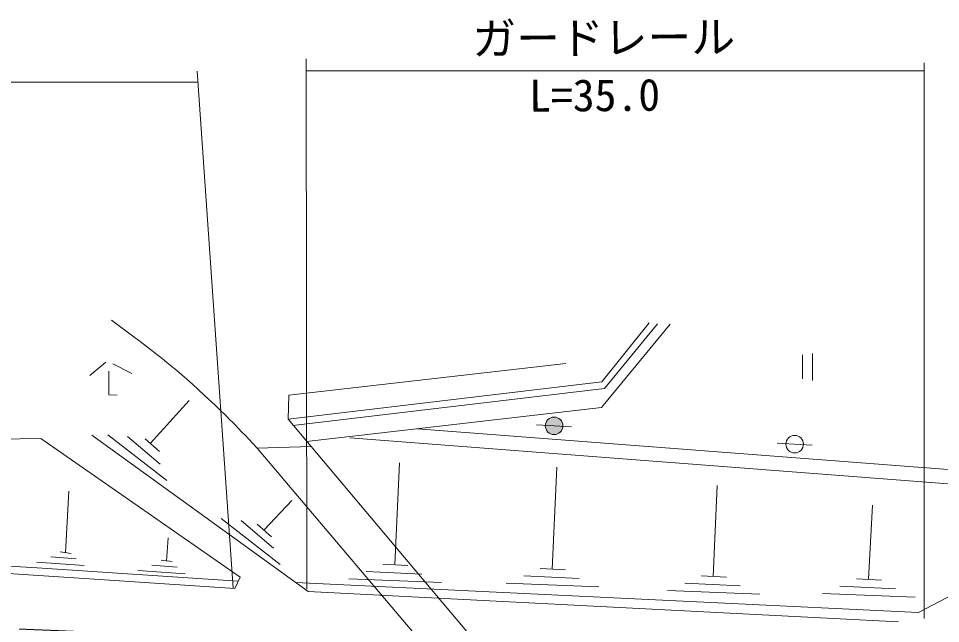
# Model space of a CAD drawing. Units: millimetres, scale not verified. Extents: x 40000 to 680000, y 20000 to 380000.
# Drawn here: x 275134 to 327770, y 310823 to 345346 of the extents above; entities that cross this region are included whole.
import ezdxf
from ezdxf.enums import TextEntityAlignment as Align

# ---------------------------------------------------------------- set-up
doc = ezdxf.new("R2010")
doc.units = ezdxf.units.MM
doc.header["$LTSCALE"] = 1000
doc.linetypes.add('CHAIN', pattern=[18.5, 12, -1.5, 3.5, -1.5])
for name, color, linetype, lineweight in [('M-BGD', 7, 'Continuous', 13), ('M-BMK', 2, 'CHAIN', 13), ('M-STR-HTXT', 7, 'Continuous', 13), ('M-STR-STR1', 1, 'Continuous', 13)]:
    doc.layers.add(name, color=color, linetype=linetype, lineweight=lineweight)
doc.styles.add('ＭＳ ゴシック', font='')
doc.styles.get('ＭＳ ゴシック').set_extended_font_data('MS Gothic')

msp = doc.modelspace()

# ---------------------------------------------------------------- hatches: boundary and pattern name
at = {"layer": 'M-BGD'}
for points in [[(305710, 322102), (306209, 322078, 0.06695), (306198, 322210, 0.8745), (305210, 322126)], [(305710, 322102), (305210, 322126, 0.06695), (305222, 321993, 0.8745), (306209, 322078)]]:
    msp.add_hatch(color=256, dxfattribs=at).paths.add_polyline_path(points)

# ---------------------------------------------------------------- linework, layer by layer
for p, q in [((308444, 324605), (311128, 327975)), ((308596, 324241), (311622, 327930)), ((308414, 323146), (312341, 327900)), ((319885, 324790), (319897, 326162)), ((320465, 324688), (320462, 326225)), ((280124, 325734), (279212, 324983)), ((280523, 325646), (281609, 325083)), ((306376, 325669), (290562, 323845)), ((280300, 325221), (280300, 323875)), ((290522, 322480), (308444, 324605)), ((290801, 322130), (308596, 324241)), ((280300, 323875), (280763, 323855)), ((290562, 323845), (290522, 322480)), ((282674, 321113), (284878, 323557)), ((291579, 321216), (308414, 323146)), ((291835, 320923), (290522, 322480)), ((304711, 322151), (305710, 322102)), ((297904, 321938), (339837, 318713)), ((305710, 322102), (306709, 322053)), ((276418, 321383), (229935, 320518)), ((287796, 313461), (276418, 321383)), ((279325, 321566), (291664, 312652)), ((280229, 321595), (283604, 318979)), ((281366, 321492), (283225, 319908)), ((282364, 321354), (283191, 320631)), ((294051, 321426), (338838, 317974)), ((318440, 321105), (319439, 321056)), ((319439, 321056), (320438, 321007)), ((296612, 314183), (296884, 319993)), ((305597, 313932), (305869, 319742)), ((314791, 313515), (315021, 318698)), ((277821, 314860), (278007, 318378)), ((326513, 311450), (339648, 318358)), ((289160, 316162), (290736, 317848)), ((323650, 313348), (323880, 317570)), ((286703, 316810), (290077, 314194)), ((287839, 316707), (289699, 315124)), ((288754, 316498), (289581, 315775)), ((283590, 314391), (283678, 315707)), ((277516, 314909), (278141, 314829)), ((266852, 314564), (276209, 313996)), ((276189, 314320), (278891, 314139)), ((276976, 314628), (278422, 314506)), ((283285, 314441), (283910, 314359)), ((273196, 313766), (280340, 313306)), ((276209, 313996), (287675, 313234)), ((281957, 313855), (284659, 313667)), ((282745, 314161), (284190, 314036)), ((294992, 313791), (298154, 313634)), ((295933, 314209), (297370, 314131)), ((304918, 313959), (306355, 313880)), ((280340, 313306), (287481, 312832)), ((287481, 312832), (287796, 313461)), ((293999, 313373), (299278, 313164)), ((303977, 313540), (307139, 313384)), ((314111, 313541), (315549, 313462)), ((322971, 313374), (324408, 313295)), ((290955, 313170), (326513, 311450)), ((302984, 313122), (308263, 312913)), ((312177, 312705), (317457, 312496)), ((313171, 313123), (316333, 312966)), ((322030, 312956), (325192, 312799)), ((291664, 312652), (325365, 310913)), ((321037, 312538), (326316, 312329))]:
    msp.add_line(p, q, dxfattribs=at)
for centre in [(305710, 322102), (319439, 321056)]:
    msp.add_circle(centre, 500, dxfattribs=at)
msp.add_open_spline([(280449, 328134), (283014, 326203), (283802, 325670), (285745, 323854), (286961, 322717), (287384, 322306), (288752, 320835)], degree=3, knots=[0, 0, 0, 0, 1, 1, 1, 2, 2, 2, 2], dxfattribs=at)
at = {"layer": 'M-BMK'}
msp.add_open_spline([(184975, 295869), (189450, 298055), (192476, 299401), (198120, 301445), (203701, 303466), (206874, 304499), (212612, 306020), (218828, 307667), (222355, 308519), (228725, 309395), (236148, 310417), (240360, 310681), (247851, 310892), (256892, 311147), (261966, 310965), (271006, 310660), (274765, 310534), (277998, 310399), (281039, 310251)], degree=3, knots=[0, 0, 0, 0, 1, 1, 1, 2, 2, 2, 3, 3, 3, 4, 4, 4, 5, 5, 5, 6, 6, 6, 6], dxfattribs=at)
at = {"layer": 'M-STR-HTXT'}
for p, q in [((291603, 312794), (291554, 343034)), ((326834, 311109), (326834, 342810)), ((287386, 312850), (285328, 342332)), ((291555, 342360), (326814, 342360)), ((169793, 341703), (285371, 341703))]:
    msp.add_line(p, q, dxfattribs=at)
at = {"layer": 'M-STR-STR1'}
for p, q in [((288752, 320835), (291835, 320923)), ((288752, 320835), (303110, 303902)), ((291835, 320923), (298085, 313516)), ((298085, 313516), (304868, 305449))]:
    msp.add_line(p, q, dxfattribs=at)

# ---------------------------------------------------------------- texts
at = {"layer": 'M-STR-HTXT', "style": 'ＭＳ ゴシック'}
for s, p in [('ガードレール', (301053, 342719)), ('L=35.0', (304293, 339474))]:
    msp.add_text(s, height=1833, rotation=0.452, dxfattribs=at).set_placement(p, align=Align.BOTTOM_LEFT)

doc.saveas('drawing.dxf')
